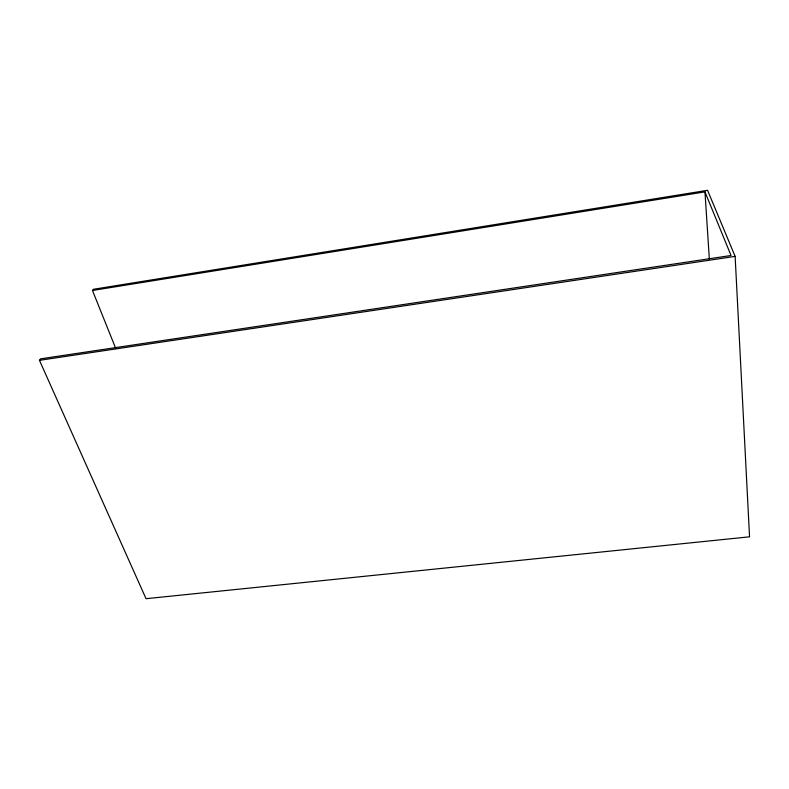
<?xml version="1.0" encoding="UTF-8"?>
<svg xmlns="http://www.w3.org/2000/svg" width="789" height="789" viewBox="0 0 789 789"><rect width="100%" height="100%" fill="white"/><g stroke="black" fill="none" stroke-linecap="round" stroke-linejoin="round"><path stroke-width="1.18" d="M92.471 290.48L93.368 289.297L707.565 190.307L735.131 256.376L749.55 536.816L146.034 598.693L39.45 360.336L40.584 358.837L731.038 255.488L704.962 191.885L92.471 290.48L115.825 348.669M39.45 360.336L735.131 256.376M704.962 191.885L709.37 259.443"/></g></svg>
